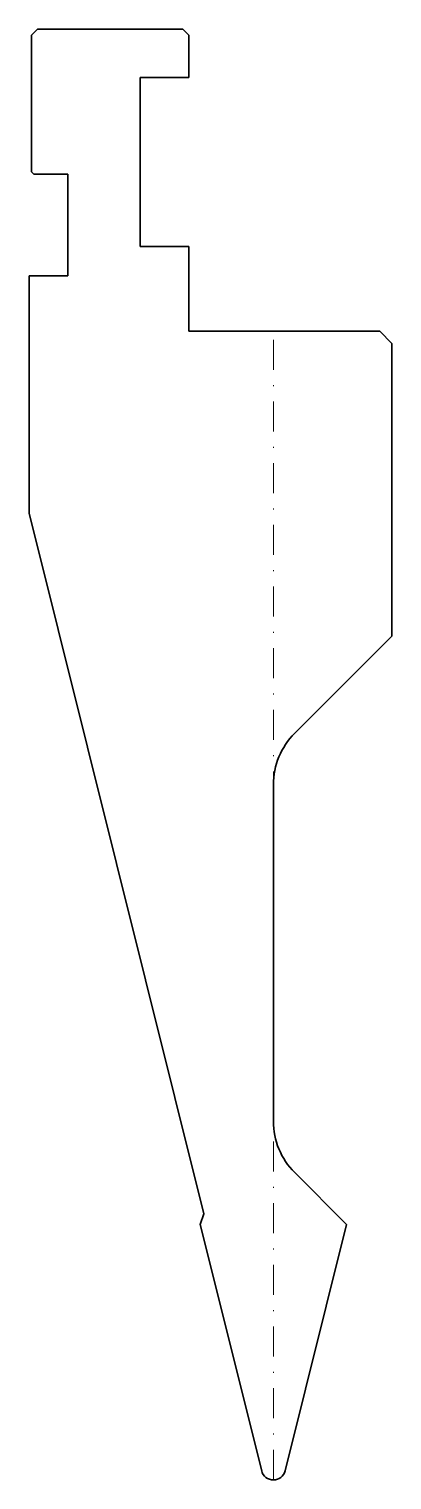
# Model space of a CAD drawing. Header units: millimetres. Extents: x -20 to 10, y 0 to 120.
import ezdxf

# ---------------------------------------------------------------- set-up
doc = ezdxf.new("R2010")
doc.units = ezdxf.units.MM
doc.header["$LTSCALE"] = 5
doc.linetypes.add('AUSGEZOGEN', pattern=[0])
doc.linetypes.add('DASHDOT', pattern=[1, 0.5, -0.25, 0, -0.25])
doc.layers.add('2', color=7, linetype='Continuous')

msp = doc.modelspace()

# ---------------------------------------------------------------- linework, layer by layer
at = {"layer": '2', "color": 7, "linetype": 'AUSGEZOGEN', "lineweight": 35}
for p, q in [((-20, 119.5), (-19.5, 120)), ((-20, 108.2), (-20, 119.5)), ((-19.5, 120), (-7.5, 120)), ((-7.5, 120), (-7, 119.5)), ((-7, 119.5), (-7, 116)), ((-7, 116), (-11, 116)), ((-11, 116), (-11, 102)), ((-19.8, 108), (-20, 108.2)), ((-17, 108), (-19.8, 108)), ((-17, 99.6), (-17, 108)), ((-11, 102), (-7, 102)), ((-7, 102), (-7, 95)), ((-20.2, 79.95), (-20.2, 99.6)), ((-20.2, 99.6), (-17, 99.6)), ((-7, 95), (8.8, 95)), ((8.8, 95), (9.8, 94)), ((9.8, 94), (9.8, 69.8)), ((-5.75, 22), (-20.2, 79.95)), ((9.8, 69.8), (1.76, 61.76)), ((0, 57.51), (0, 29.67)), ((1.76, 25.43), (6.05, 21.13)), ((-6.05, 21.13), (-5.75, 22)), ((-0.97, 0.76), (-6.05, 21.13)), ((6.05, 21.13), (0.97, 0.76))]:
    msp.add_line(p, q, dxfattribs=at)
at = {"layer": '2', "color": 7, "linetype": 'DASHDOT', "lineweight": 18}
msp.add_line((0, 0), (0, 95), dxfattribs=at)
at = {"layer": '2', "color": 7, "linetype": 'AUSGEZOGEN', "lineweight": 35}
for centre, radius, start, end in [((6, 57.51), 6, 135, 180), ((6, 29.67), 6, 180, 225), ((0, 1), 1, 194, 346)]:
    msp.add_arc(centre, radius, start, end, dxfattribs=at)

doc.saveas('drawing.dxf')
